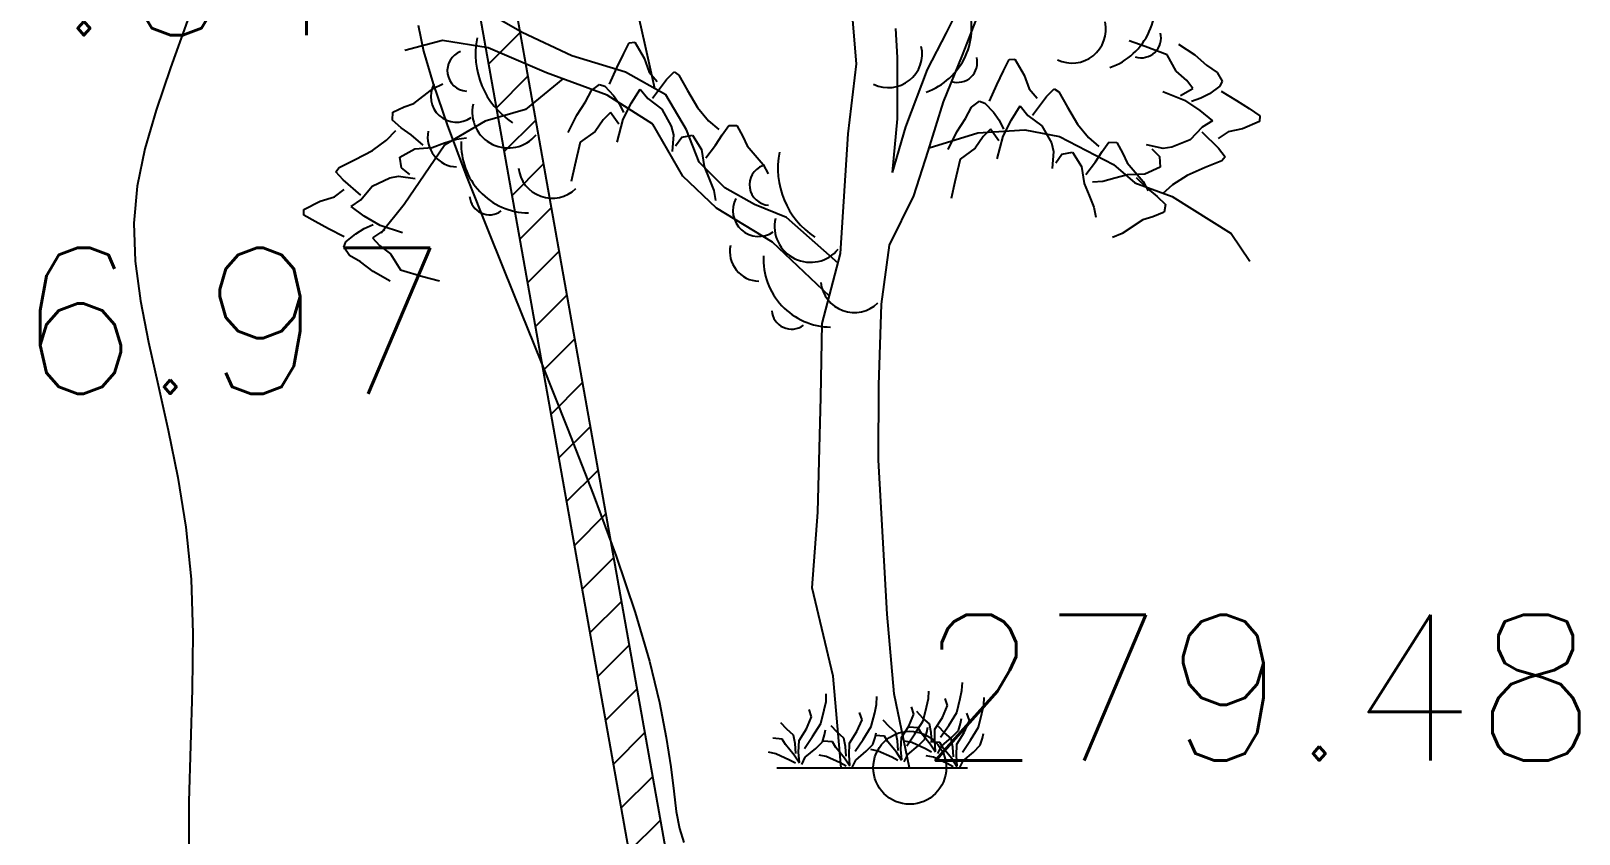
# Model space of a CAD drawing. Header units: millimetres. Extents: x 524954 to 526204, y 9523489 to 9524010.
# Drawn here: x 525581.94 to 525592.56, y 9523829.66 to 9523835.17 of the extents above; entities that cross this region are included whole.
import ezdxf

# ---------------------------------------------------------------- set-up
doc = ezdxf.new("R2010")
doc.units = ezdxf.units.MM
doc.header["$PDMODE"] = 32
doc.header["$PDSIZE"] = 0.5
doc.linetypes.add('ACAD_ISO12W100', pattern=[21, 12, -3, 0, -3, 0, -3])
for name, color, linetype in [('Arbre', 34, 'ACAD_ISO12W100'), ('Cloture', 7, 'Continuous'), ('CN_01_00', 3, 'Continuous'), ('CN_02_00', 4, 'Continuous'), ('Murs', 1, 'Continuous'), ('TopoAlt', 3, 'Continuous'), ('TOPOJIS', 7, 'Continuous')]:
    doc.layers.add(name, color=color, linetype=linetype)
doc.styles.add('Simplex 1.0', font='Simplex.shx', dxfattribs={"width": 0.99, "height": 1})

# ---------------------------------------------------------------- blocks, each defined once
blk = doc.blocks.new('TCPOINT M')
at = {"color": 0}
blk.add_point((0, 0), dxfattribs=at)
at = {"layer": 'TopoAlt', "style": 'Simplex 1.0', "width": 0.99}
blk.add_attdef('ALT', (0.15, 0.15), '', height=1, dxfattribs=at)
blk = doc.blocks.new('v088')
at = {"linetype": 'Continuous'}
for p, q in [((-0.107, 4.829), (-0.165, 5.487)), ((0.51, 5.041), (0.671, 5.368)), ((-1.559, 4.967), (-1.635, 5.301)), ((-2.4, 5.043), (-2.621, 5.169)), ((0.619, 4.888), (0.731, 5.176)), ((-2.061, 4.882), (-2.4, 5.043)), ((0.172, 4.872), (0.161, 5.071)), ((0.379, 4.79), (0.51, 5.041)), ((-2.946, 4.988), (-3.206, 4.92)), ((-2.634, 4.938), (-2.946, 4.988)), ((-2.233, 4.766), (-2.634, 4.938)), ((-1.492, 4.659), (-1.559, 4.967)), ((0.489, 4.568), (0.619, 4.888)), ((-1.692, 4.771), (-2.061, 4.882)), ((-0.166, 4.349), (-0.107, 4.829)), ((0.174, 4.45), (0.172, 4.872)), ((0.231, 4.395), (0.379, 4.79)), ((-2.123, 4.725), (-2.377, 4.514)), ((-1.819, 4.613), (-2.233, 4.766)), ((-1.415, 4.615), (-1.692, 4.771)), ((-1.504, 4.415), (-1.819, 4.613)), ((-1.273, 4.376), (-1.415, 4.615)), ((0.384, 4.23), (0.489, 4.568)), ((-2.377, 4.514), (-2.655, 4.434)), ((-2.655, 4.434), (-2.931, 4.273)), ((-1.298, 4.058), (-1.504, 4.415)), ((-1.188, 4.154), (-1.273, 4.376)), ((0.138, 4.082), (0.174, 4.45)), ((0.138, 4.082), (0.231, 4.395)), ((0.391, 4.253), (0.724, 4.355)), ((0.724, 4.355), (1.047, 4.375)), ((1.047, 4.375), (1.284, 4.33)), ((-2.931, 4.273), (-3.209, 3.863)), ((-0.217, 3.527), (-0.166, 4.349)), ((1.284, 4.33), (1.655, 4.138)), ((-1.01, 3.977), (-1.188, 4.154)), ((0.285, 3.923), (0.384, 4.23)), ((-1.069, 3.839), (-1.298, 4.058)), ((1.655, 4.138), (1.8, 4.011)), ((-0.808, 3.863), (-1.01, 3.977)), ((1.8, 4.011), (2.057, 3.917)), ((-3.209, 3.863), (-3.367, 3.667)), ((-0.685, 3.605), (-1.069, 3.839)), ((-0.589, 3.774), (-0.808, 3.863)), ((0.118, 3.584), (0.285, 3.923)), ((2.057, 3.917), (2.461, 3.664)), ((-0.234, 3.461), (-0.589, 3.774)), ((2.461, 3.664), (2.589, 3.474)), ((-0.294, 3.234), (-0.685, 3.605)), ((-0.344, 3.046), (-0.217, 3.527)), ((0.064, 3.179), (0.118, 3.584)), ((0.045, 2.625), (0.064, 3.179)), ((-0.352, 2.542), (-0.344, 3.046)), ((0.043, 2.109), (0.045, 2.625)), ((-0.373, 1.752), (-0.352, 2.542)), ((0.102, 1.053), (0.043, 2.109)), ((-0.412, 1.235), (-0.373, 1.752)), ((-0.268, 0.628), (-0.412, 1.235)), ((0.151, 0.506), (0.102, 1.053)), ((-0.213, 0), (-0.268, 0.628)), ((0.256, 0), (0.151, 0.506)), ((-0.654, 0), (0.654, 0))]:
    blk.add_line(p, q, dxfattribs=at)
at = {"color": 3, "linetype": 'Continuous'}
for p, q in [((-1.751, 4.8), (-1.707, 4.895)), ((-1.707, 4.895), (-1.667, 4.973)), ((-1.667, 4.973), (-1.628, 4.976)), ((-1.628, 4.976), (-1.564, 4.867)), ((1.872, 4.946), (1.762, 4.985)), ((2.022, 4.89), (1.872, 4.946)), ((2.083, 4.778), (2.022, 4.89)), ((2.099, 4.964), (2.211, 4.89)), ((2.211, 4.89), (2.293, 4.818)), ((-1.801, 4.689), (-1.751, 4.8)), ((-1.564, 4.867), (-1.531, 4.771)), ((0.855, 4.685), (0.899, 4.779)), ((0.899, 4.779), (0.939, 4.857)), ((0.939, 4.857), (0.978, 4.861)), ((0.978, 4.861), (1.042, 4.751)), ((2.157, 4.714), (2.083, 4.778)), ((2.293, 4.818), (2.365, 4.769)), ((-3.01, 4.66), (-2.944, 4.692)), ((-1.926, 4.645), (-1.871, 4.687)), ((-1.871, 4.687), (-1.833, 4.675)), ((-1.833, 4.675), (-1.774, 4.612)), ((-1.531, 4.771), (-1.475, 4.707)), ((-1.508, 4.592), (-1.411, 4.72)), ((-1.411, 4.72), (-1.359, 4.773)), ((-1.359, 4.773), (-1.327, 4.751)), ((-1.327, 4.751), (-1.268, 4.645)), ((0.805, 4.573), (0.855, 4.685)), ((1.042, 4.751), (1.075, 4.656)), ((2.199, 4.658), (2.157, 4.714)), ((2.383, 4.674), (2.313, 4.623)), ((2.365, 4.769), (2.4, 4.71)), ((2.4, 4.71), (2.383, 4.674)), ((-3.143, 4.557), (-3.01, 4.66)), ((-2.027, 4.477), (-1.966, 4.567)), ((-1.966, 4.567), (-1.926, 4.645)), ((-1.774, 4.612), (-1.736, 4.556)), ((-1.651, 4.561), (-1.591, 4.654)), ((-1.591, 4.654), (-1.539, 4.59)), ((-1.539, 4.59), (-1.443, 4.518)), ((-1.268, 4.645), (-1.199, 4.529)), ((0.68, 4.53), (0.735, 4.572)), ((0.735, 4.572), (0.773, 4.559)), ((1.075, 4.656), (1.131, 4.592)), ((1.098, 4.476), (1.195, 4.604)), ((1.195, 4.604), (1.247, 4.657)), ((1.247, 4.657), (1.279, 4.636)), ((1.279, 4.636), (1.338, 4.53)), ((1.992, 4.638), (2.142, 4.578)), ((2.113, 4.611), (2.199, 4.658)), ((2.142, 4.578), (2.247, 4.507)), ((2.253, 4.592), (2.189, 4.569)), ((2.313, 4.623), (2.253, 4.592)), ((2.393, 4.64), (2.497, 4.577)), ((2.497, 4.577), (2.585, 4.521)), ((-3.291, 4.441), (-3.287, 4.496)), ((-3.287, 4.496), (-3.21, 4.533)), ((-3.21, 4.533), (-3.143, 4.557)), ((-2.086, 4.357), (-2.027, 4.477)), ((-1.795, 4.494), (-1.845, 4.445)), ((-1.737, 4.415), (-1.795, 4.494)), ((-1.736, 4.556), (-1.705, 4.495)), ((-1.708, 4.448), (-1.651, 4.561)), ((-1.443, 4.518), (-1.378, 4.401)), ((-1.199, 4.529), (-1.123, 4.438)), ((0.64, 4.452), (0.68, 4.53)), ((0.773, 4.559), (0.832, 4.496)), ((0.832, 4.496), (0.87, 4.441)), ((0.955, 4.445), (1.015, 4.539)), ((1.015, 4.539), (1.067, 4.474)), ((1.067, 4.474), (1.163, 4.402)), ((1.338, 4.53), (1.407, 4.414)), ((2.247, 4.507), (2.332, 4.436)), ((2.585, 4.521), (2.658, 4.472)), ((2.658, 4.472), (2.656, 4.433)), ((-3.331, 4.304), (-3.266, 4.37)), ((-3.23, 4.39), (-3.291, 4.441)), ((-3.162, 4.341), (-3.23, 4.39)), ((-1.9, 4.365), (-2.003, 4.29)), ((-1.845, 4.445), (-1.9, 4.365)), ((-1.749, 4.291), (-1.708, 4.448)), ((-1.378, 4.401), (-1.363, 4.341)), ((-1.123, 4.438), (-1.052, 4.377)), ((-1.03, 4.342), (-0.984, 4.405)), ((-0.984, 4.405), (-0.928, 4.404)), ((-0.928, 4.404), (-0.887, 4.33)), ((0.52, 4.241), (0.579, 4.362)), ((0.579, 4.362), (0.64, 4.452)), ((0.811, 4.379), (0.761, 4.33)), ((0.869, 4.3), (0.811, 4.379)), ((0.87, 4.441), (0.901, 4.38)), ((0.898, 4.333), (0.955, 4.445)), ((1.163, 4.402), (1.228, 4.286)), ((1.407, 4.414), (1.483, 4.322)), ((2.262, 4.393), (2.179, 4.306)), ((2.26, 4.362), (2.375, 4.249)), ((2.332, 4.436), (2.262, 4.393)), ((2.441, 4.361), (2.371, 4.315)), ((2.54, 4.383), (2.441, 4.361)), ((2.656, 4.433), (2.54, 4.383)), ((-3.427, 4.233), (-3.331, 4.304)), ((-3.079, 4.271), (-3.162, 4.341)), ((-3.137, 4.244), (-3.019, 4.255)), ((-3.019, 4.255), (-2.933, 4.286)), ((-2.933, 4.286), (-2.851, 4.312)), ((-2.851, 4.312), (-2.783, 4.321)), ((-2.003, 4.29), (-2.04, 4.134)), ((-1.363, 4.341), (-1.372, 4.226)), ((-1.349, 4.266), (-1.305, 4.325)), ((-1.305, 4.325), (-1.233, 4.338)), ((-1.233, 4.338), (-1.171, 4.241)), ((-1.141, 4.184), (-1.075, 4.271)), ((-1.075, 4.271), (-1.03, 4.342)), ((-0.887, 4.33), (-0.859, 4.265)), ((-0.859, 4.265), (-0.748, 4.137)), ((0.706, 4.249), (0.603, 4.175)), ((0.761, 4.33), (0.706, 4.249)), ((0.857, 4.176), (0.898, 4.333)), ((1.228, 4.286), (1.243, 4.226)), ((1.483, 4.322), (1.554, 4.261)), ((1.576, 4.226), (1.623, 4.29)), ((1.623, 4.29), (1.678, 4.289)), ((1.678, 4.289), (1.719, 4.214)), ((1.994, 4.248), (1.88, 4.272)), ((2.055, 4.256), (1.994, 4.248)), ((2.179, 4.306), (2.055, 4.256)), ((2.375, 4.249), (2.421, 4.191)), ((-3.656, 4.117), (-3.547, 4.171)), ((-3.547, 4.171), (-3.427, 4.233)), ((-3.239, 4.188), (-3.137, 4.244)), ((-3.229, 4.115), (-3.239, 4.188)), ((-1.171, 4.241), (-1.153, 4.123)), ((0.603, 4.175), (0.566, 4.019)), ((1.243, 4.226), (1.234, 4.11)), ((1.258, 4.15), (1.301, 4.209)), ((1.301, 4.209), (1.373, 4.223)), ((1.373, 4.223), (1.435, 4.125)), ((1.465, 4.068), (1.531, 4.155)), ((1.531, 4.155), (1.576, 4.226)), ((1.719, 4.214), (1.747, 4.149)), ((1.747, 4.149), (1.858, 4.021)), ((1.917, 4.244), (1.97, 4.193)), ((1.97, 4.193), (1.975, 4.12)), ((2.396, 4.162), (2.283, 4.116)), ((2.421, 4.191), (2.396, 4.162)), ((-3.679, 4.087), (-3.656, 4.117)), ((-3.629, 4.032), (-3.679, 4.087)), ((-3.43, 3.988), (-3.309, 4.046)), ((-3.309, 4.046), (-3.249, 4.058)), ((-3.249, 4.058), (-3.134, 4.042)), ((-3.172, 4.068), (-3.229, 4.115)), ((-2.04, 4.134), (-2.065, 4.02)), ((-1.153, 4.123), (-1.118, 4.039)), ((-1.118, 4.039), (-1.087, 3.959)), ((-0.748, 4.137), (-0.713, 4.073)), ((1.435, 4.125), (1.453, 4.007)), ((1.664, 4.043), (1.58, 4.022)), ((1.751, 4.067), (1.664, 4.043)), ((1.87, 4.071), (1.751, 4.067)), ((1.81, 4.048), (1.888, 3.972)), ((1.975, 4.12), (1.87, 4.071)), ((2.16, 4.062), (2.059, 3.998)), ((2.283, 4.116), (2.16, 4.062)), ((-3.688, 3.915), (-3.621, 3.967)), ((-3.507, 3.927), (-3.629, 4.032)), ((-3.507, 3.896), (-3.43, 3.988)), ((-1.087, 3.959), (-1.074, 3.891)), ((0.566, 4.019), (0.541, 3.904)), ((1.453, 4.007), (1.488, 3.924)), ((1.58, 4.022), (1.511, 4.017)), ((1.858, 4.021), (1.893, 3.958)), ((1.888, 3.972), (1.953, 3.918)), ((2.059, 3.998), (1.99, 3.936)), ((-3.898, 3.83), (-3.785, 3.887)), ((-3.897, 3.791), (-3.898, 3.83)), ((-3.785, 3.887), (-3.688, 3.915)), ((-3.574, 3.849), (-3.507, 3.896)), ((-3.484, 3.783), (-3.574, 3.849)), ((1.488, 3.924), (1.519, 3.844)), ((1.519, 3.844), (1.532, 3.776)), ((1.953, 3.918), (2.01, 3.864)), ((2.01, 3.864), (2.002, 3.81)), ((-3.821, 3.747), (-3.897, 3.791)), ((-3.729, 3.697), (-3.821, 3.747)), ((-3.485, 3.698), (-3.422, 3.725)), ((-3.375, 3.72), (-3.484, 3.783)), ((-3.221, 3.67), (-3.375, 3.72)), ((1.855, 3.758), (1.714, 3.664)), ((1.923, 3.778), (1.855, 3.758)), ((2.002, 3.81), (1.923, 3.778)), ((-3.621, 3.641), (-3.729, 3.697)), ((-3.609, 3.608), (-3.542, 3.663)), ((-3.542, 3.663), (-3.485, 3.698)), ((-3.344, 3.689), (-3.426, 3.635)), ((-3.426, 3.635), (-3.38, 3.583)), ((1.714, 3.664), (1.647, 3.637)), ((-3.623, 3.571), (-3.609, 3.608)), ((-3.585, 3.514), (-3.623, 3.571)), ((-3.509, 3.469), (-3.585, 3.514)), ((-3.38, 3.583), (-3.303, 3.524)), ((-3.303, 3.524), (-3.234, 3.416)), ((-3.423, 3.403), (-3.509, 3.469)), ((-3.306, 3.337), (-3.423, 3.403)), ((-3.234, 3.416), (-3.081, 3.37)), ((-3.081, 3.37), (-2.968, 3.339)), ((0.603, 0.474), (0.615, 0.531)), ((0.615, 0.531), (0.618, 0.584)), ((-0.329, 0.397), (-0.317, 0.454)), ((-0.317, 0.454), (-0.315, 0.507)), ((0.017, 0.377), (0.029, 0.435)), ((0.029, 0.435), (0.031, 0.488)), ((0.373, 0.416), (0.385, 0.474)), ((0.385, 0.474), (0.387, 0.526)), ((0.481, 0.344), (0.517, 0.426)), ((0.517, 0.426), (0.5, 0.476)), ((0.579, 0.38), (0.603, 0.474)), ((0.752, 0.373), (0.765, 0.43)), ((0.765, 0.43), (0.767, 0.483)), ((-0.452, 0.267), (-0.416, 0.349)), ((-0.416, 0.349), (-0.433, 0.399)), ((-0.353, 0.303), (-0.329, 0.397)), ((-0.106, 0.248), (-0.07, 0.329)), ((-0.07, 0.329), (-0.087, 0.38)), ((-0.007, 0.284), (0.017, 0.377)), ((0.115, 0.284), (0.075, 0.327)), ((0.25, 0.286), (0.286, 0.368)), ((0.286, 0.368), (0.269, 0.418)), ((0.293, 0.233), (0.349, 0.322)), ((0.346, 0.341), (0.305, 0.385)), ((0.392, 0.301), (0.346, 0.341)), ((0.349, 0.322), (0.373, 0.416)), ((0.43, 0.264), (0.481, 0.344)), ((0.524, 0.291), (0.579, 0.38)), ((0.606, 0.303), (0.613, 0.337)), ((0.63, 0.243), (0.666, 0.325)), ((0.666, 0.325), (0.649, 0.375)), ((0.728, 0.279), (0.752, 0.373)), ((-0.587, 0.264), (-0.627, 0.308)), ((-0.541, 0.224), (-0.587, 0.264)), ((-0.529, 0.166), (-0.541, 0.224)), ((-0.502, 0.188), (-0.452, 0.267)), ((-0.464, 0.132), (-0.409, 0.214)), ((-0.409, 0.214), (-0.353, 0.303)), ((-0.341, 0.178), (-0.327, 0.226)), ((-0.327, 0.226), (-0.32, 0.26)), ((-0.24, 0.245), (-0.281, 0.288)), ((-0.195, 0.204), (-0.24, 0.245)), ((-0.156, 0.168), (-0.106, 0.248)), ((-0.063, 0.195), (-0.007, 0.284)), ((0.019, 0.207), (0.026, 0.24)), ((0.084, 0.216), (0.019, 0.221)), ((0.106, 0.178), (0.084, 0.216)), ((0.161, 0.243), (0.115, 0.284)), ((0.173, 0.185), (0.161, 0.243)), ((0.2, 0.207), (0.25, 0.286)), ((0.238, 0.151), (0.293, 0.233)), ((0.315, 0.274), (0.25, 0.279)), ((0.337, 0.236), (0.315, 0.274)), ((0.397, 0.163), (0.337, 0.236)), ((0.361, 0.197), (0.375, 0.245)), ((0.375, 0.245), (0.382, 0.279)), ((0.404, 0.243), (0.392, 0.301)), ((0.409, 0.175), (0.404, 0.243)), ((0.428, 0.183), (0.43, 0.264)), ((0.495, 0.24), (0.454, 0.284)), ((0.469, 0.209), (0.524, 0.291)), ((0.541, 0.2), (0.495, 0.24)), ((0.546, 0.209), (0.591, 0.255)), ((0.579, 0.163), (0.63, 0.243)), ((0.591, 0.255), (0.606, 0.303)), ((0.673, 0.19), (0.728, 0.279)), ((0.755, 0.202), (0.762, 0.236)), ((-0.618, 0.197), (-0.683, 0.202)), ((-0.596, 0.159), (-0.618, 0.197)), ((-0.536, 0.087), (-0.596, 0.159)), ((-0.524, 0.099), (-0.529, 0.166)), ((-0.505, 0.106), (-0.502, 0.188)), ((-0.459, 0.072), (-0.387, 0.132)), ((-0.387, 0.132), (-0.341, 0.178)), ((-0.272, 0.178), (-0.337, 0.183)), ((-0.25, 0.139), (-0.272, 0.178)), ((-0.19, 0.067), (-0.25, 0.139)), ((-0.183, 0.147), (-0.195, 0.204)), ((-0.178, 0.079), (-0.183, 0.147)), ((-0.159, 0.087), (-0.156, 0.168)), ((-0.118, 0.113), (-0.063, 0.195)), ((-0.113, 0.053), (-0.041, 0.113)), ((-0.041, 0.113), (0.005, 0.159)), ((0.041, 0.115), (-0.01, 0.125)), ((0.005, 0.159), (0.019, 0.207)), ((0.135, 0.072), (0.041, 0.115)), ((0.166, 0.106), (0.106, 0.178)), ((0.178, 0.118), (0.173, 0.185)), ((0.197, 0.125), (0.2, 0.207)), ((0.202, 0.055), (0.197, 0.125)), ((0.272, 0.173), (0.221, 0.183)), ((0.243, 0.091), (0.315, 0.151)), ((0.365, 0.13), (0.272, 0.173)), ((0.315, 0.151), (0.361, 0.197)), ((0.406, 0.108), (0.365, 0.13)), ((0.433, 0.108), (0.397, 0.163)), ((0.464, 0.173), (0.399, 0.178)), ((0.433, 0.113), (0.428, 0.183)), ((0.45, 0.099), (0.474, 0.149)), ((0.486, 0.135), (0.464, 0.173)), ((0.474, 0.149), (0.546, 0.209)), ((0.546, 0.063), (0.486, 0.135)), ((0.553, 0.142), (0.541, 0.2)), ((0.558, 0.075), (0.553, 0.142)), ((0.577, 0.082), (0.579, 0.163)), ((0.618, 0.108), (0.673, 0.19)), ((0.623, 0.048), (0.695, 0.108)), ((0.695, 0.108), (0.74, 0.154)), ((0.74, 0.154), (0.755, 0.202)), ((-0.661, 0.096), (-0.712, 0.106)), ((-0.567, 0.053), (-0.661, 0.096)), ((-0.527, 0.031), (-0.567, 0.053)), ((-0.5, 0.031), (-0.536, 0.087)), ((-0.5, 0.036), (-0.505, 0.106)), ((-0.483, 0.022), (-0.459, 0.072)), ((-0.315, 0.077), (-0.365, 0.087)), ((-0.221, 0.034), (-0.315, 0.077)), ((-0.18, 0.012), (-0.221, 0.034)), ((-0.154, 0.012), (-0.19, 0.067)), ((-0.154, 0.017), (-0.159, 0.087)), ((-0.137, 0.002), (-0.113, 0.053)), ((0.175, 0.05), (0.135, 0.072)), ((0.202, 0.05), (0.166, 0.106)), ((0.219, 0.041), (0.243, 0.091)), ((0.421, 0.072), (0.37, 0.082)), ((0.514, 0.029), (0.421, 0.072)), ((0.555, 0.007), (0.514, 0.029)), ((0.582, 0.007), (0.546, 0.063)), ((0.582, 0.012), (0.577, 0.082)), ((0.599, -0.002), (0.623, 0.048))]:
    blk.add_line(p, q, dxfattribs=at)
for centre, major_axis, start_param, end_param in [((1.475, 5.243), (0.33, 0.33), 4.265936, 5.872819), ((0.215, 5.075), (-0.33, 0.33), 2.69514, 4.302022), ((1.37, 5.065), (-0.164, 0.164), 1.908121, 4.146545), ((-2.155, 4.896), (-0.4, 0.4), 0.587708, 1.773422), ((1.844, 5.006), (-0.0964, 0.0964), 2.051824, 4.174223), ((-2.774, 4.781), (-0.099, 0.099), -0.421529, 2.292047), ((0.11, 4.897), (-0.164, 0.164), 1.908121, 4.146545), ((0.584, 4.837), (0.0964, 0.0964), 3.62262, 5.745019), ((-2.851, 4.605), (-0.125, 0.125), 0.293965, 2.957824), ((-2.497, 4.497), (0.174, 0.174), 2.133893, 4.816631), ((-2.844, 4.326), (-0.145, 0.145), 0.590553, 2.325666), ((-2.352, 4.272), (0.33, 0.33), 2.307735, 3.914618), ((-0.082, 4.112), (0.4, 0.4), 2.158504, 3.344219), ((-2.195, 4.138), (0.164, 0.164), 2.463212, 4.701636), ((-0.702, 3.998), (0.099, 0.099), 1.149268, 3.862844), ((-2.625, 3.929), (0.0964, 0.0964), 2.435534, 4.557933), ((-0.779, 3.821), (0.125, 0.125), 1.864761, 4.52862), ((-0.424, 3.713), (0.174, 0.174), 2.133893, 4.816631), ((-0.772, 3.542), (-0.145, 0.145), 0.590553, 2.325666), ((-0.28, 3.489), (0.33, 0.33), 2.307735, 3.914618), ((-0.123, 3.354), (0.164, 0.164), 2.463212, 4.701636), ((-0.553, 3.145), (0.0964, 0.0964), 2.435534, 4.557933)]:
    blk.add_ellipse(centre, major_axis=major_axis, ratio=1, start_param=start_param, end_param=end_param, dxfattribs=at)

msp = doc.modelspace()

# ---------------------------------------------------------------- hatches: boundary and pattern name
at = {"layer": 'Murs'}
h = msp.add_hatch(dxfattribs=at)
h.set_pattern_fill('_U', color=256, scale=0.25, angle=45, style=0, pattern_type=0)
h.set_pattern_definition([(45, (0, 0), (-0.1767766952966, 0.1767766952966), [])])
h.paths.add_polyline_path([(525584.966, 9523835.576), (525591.74, 9523797.552), (525591.986, 9523797.595), (525585.213, 9523835.62)])

# ---------------------------------------------------------------- linework, layer by layer
at = {"layer": 'Cloture', "elevation": 279.26, "flags": 128}
for points in [[(525584.966, 9523835.576), (525591.74, 9523797.552)], [(525585.213, 9523835.62), (525591.986, 9523797.595)]]:
    msp.add_lwpolyline(points, dxfattribs=at)
at = {"layer": 'CN_01_00', "elevation": 279, "flags": 128}
msp.add_lwpolyline([(525584.594, 9523835.212), (525584.632, 9523835.034), (525584.697, 9523834.809), (525584.793, 9523834.528), (525584.922, 9523834.185), (525585.079, 9523833.79), (525585.253, 9523833.358), (525585.436, 9523832.905), (525585.62, 9523832.446), (525585.794, 9523831.996), (525585.952, 9523831.571), (525586.083, 9523831.185), (525586.181, 9523830.851), (525586.25, 9523830.566), (525586.296, 9523830.326), (525586.327, 9523830.125), (525586.348, 9523829.958), (525586.365, 9523829.819), (525586.386, 9523829.703), (525586.416, 9523829.606)], dxfattribs=at)
at = {"layer": 'CN_02_00', "elevation": 278, "flags": 128}
msp.add_lwpolyline([(525583.013, 9523835.245), (525582.897, 9523834.92), (525582.798, 9523834.63), (525582.72, 9523834.363), (525582.668, 9523834.108), (525582.645, 9523833.855), (525582.654, 9523833.594), (525582.69, 9523833.322), (525582.745, 9523833.039), (525582.811, 9523832.743), (525582.881, 9523832.434), (525582.947, 9523832.11), (525583.002, 9523831.77), (525583.038, 9523831.413), (525583.05, 9523831.041), (525583.045, 9523830.657), (525583.033, 9523830.271), (525583.022, 9523829.888), (525583.023, 9523829.516)], dxfattribs=at)

# ---------------------------------------------------------------- block references
at = {"layer": 'Arbre'}
msp.add_blockref('v088', (525587.709, 9523830.119, 279.48), dxfattribs=at)
at = {"layer": 'TOPOJIS'}
ref = msp.add_blockref('TCPOINT M', (525579.495, 9523835.093, 277.01), dxfattribs=at)
ref.add_attrib('ALT', '277.01', (525579.545, 9523835.143, 277.01), dxfattribs={"layer": 'TopoAlt', "height": 1, "style": 'Simplex 1.0', "width": 0.99})
ref = msp.add_blockref('TCPOINT M', (525580.087, 9523832.634, 276.97), dxfattribs=at)
ref.add_attrib('ALT', '276.97', (525580.137, 9523832.684, 276.97), dxfattribs={"layer": 'TopoAlt', "height": 1, "style": 'Simplex 1.0', "width": 0.99})
ref = msp.add_blockref('TCPOINT M', (525587.966, 9523830.119, 279.48), dxfattribs=at)
ref.add_attrib('ALT', '279.48', (525588.016, 9523830.169, 279.48), dxfattribs={"layer": 'TopoAlt', "height": 1, "style": 'Simplex 1.0', "width": 0.99})

doc.saveas('drawing.dxf')
